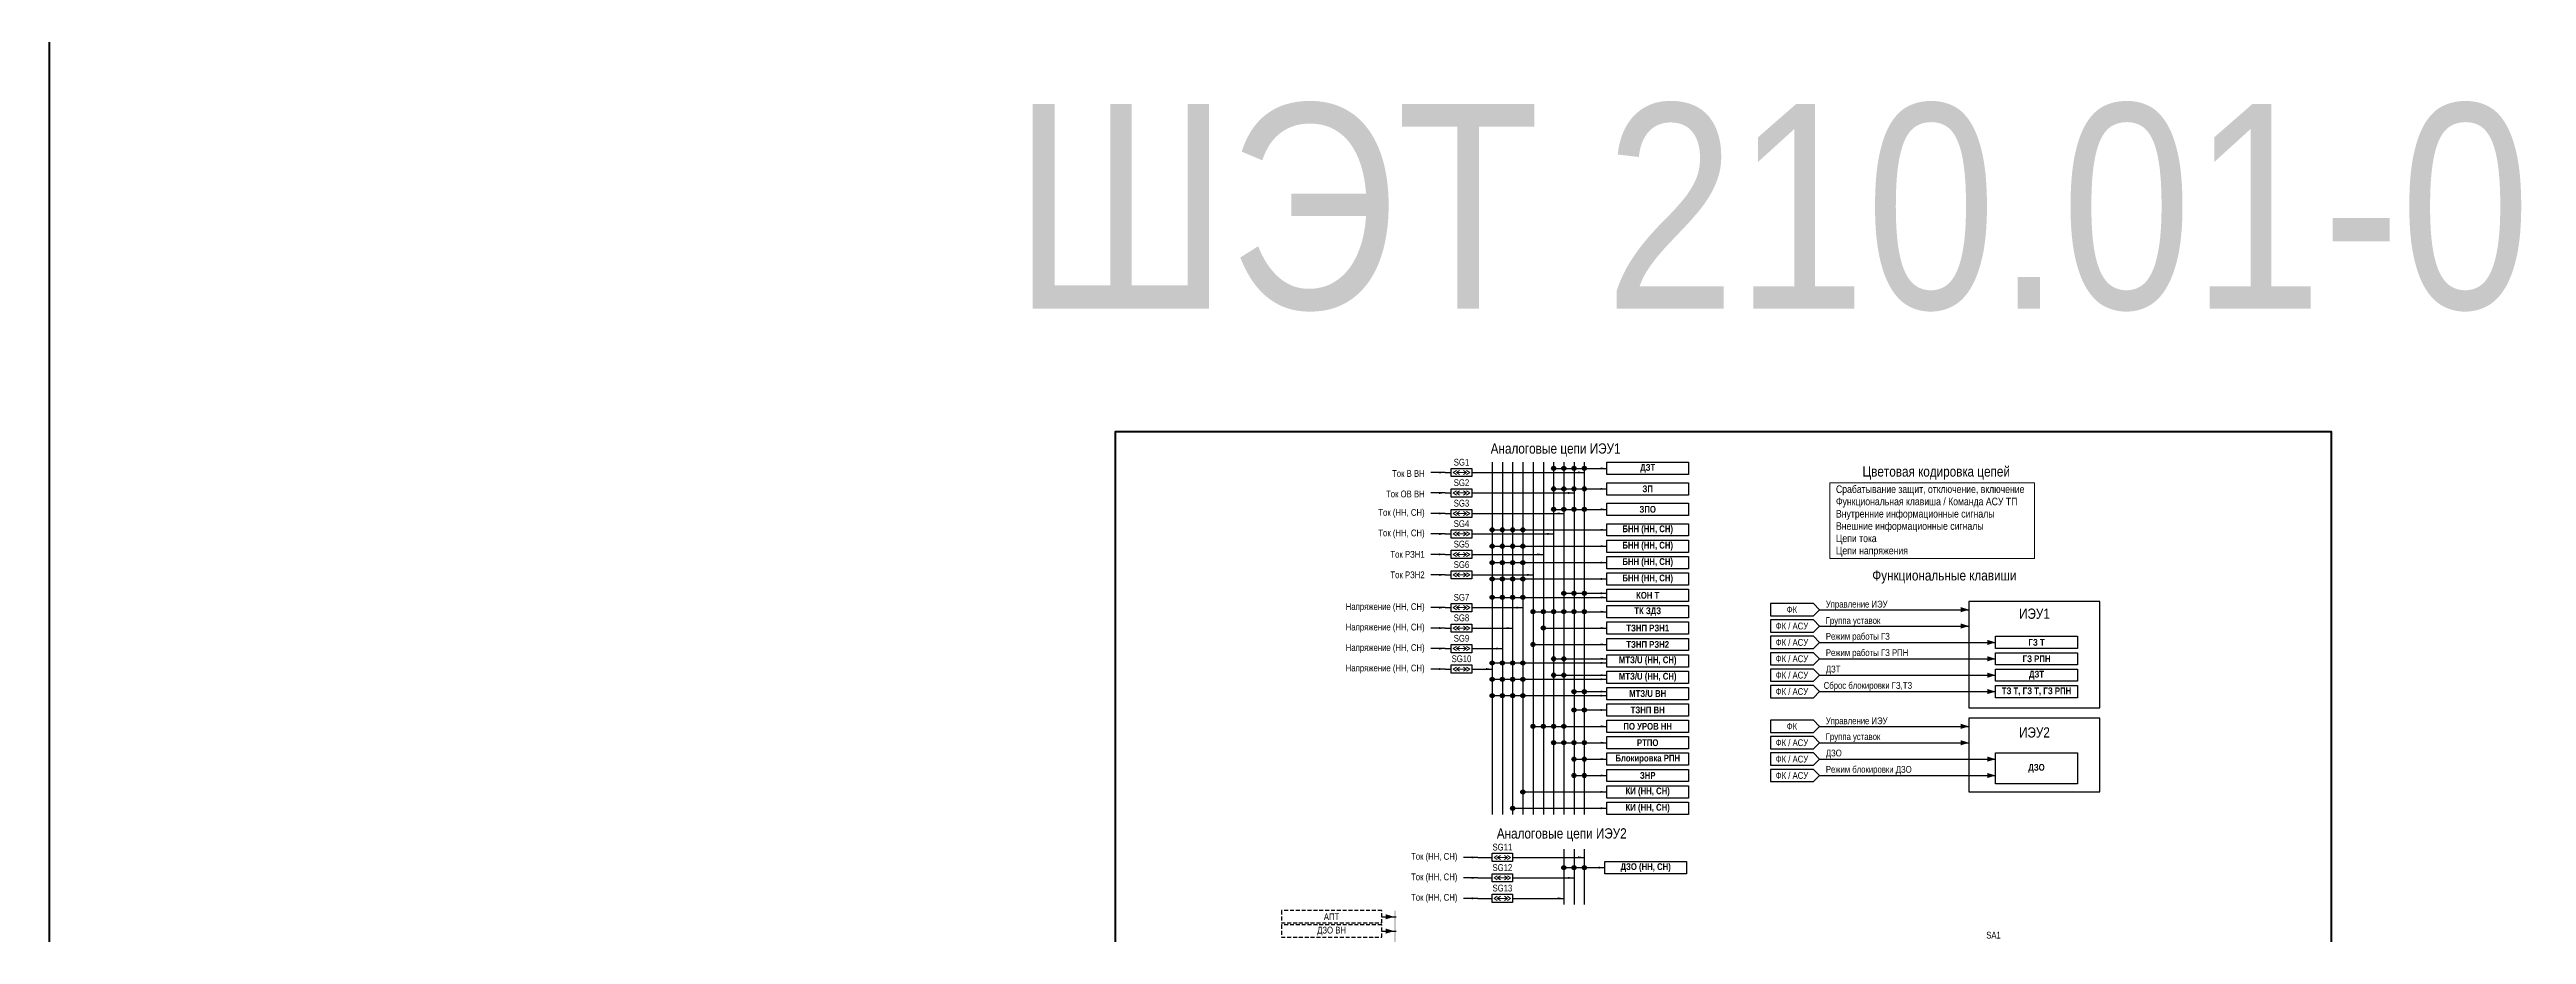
# Model space of a CAD drawing. Header units: millimetres. Extents: x 25558 to 49929, y 1902 to 19390.
# Drawn here: x 25558 to 26768, y 17739 to 18172 of the extents above; entities that cross this region are included whole.
import ezdxf
from ezdxf.enums import TextEntityAlignment as Align

# ---------------------------------------------------------------- set-up
doc = ezdxf.new("R2010")
doc.units = ezdxf.units.MM
doc.linetypes.add('штриховая2', pattern=[9.525, 6.35, -3.175])
for name, color, linetype, lineweight in [('Основная', 7, 'Continuous', 30), ('Отключение_включение', 1, 'Continuous', 30), ('Тонкая', 7, 'Continuous', 5), ('Цепи внешние', 84, 'Continuous', 30), ('Цепи внутренние', 5, 'Continuous', 30), ('Цепи ТН', 200, 'Continuous', 30), ('Цепи ТТ', 23, 'Continuous', 30), ('Цепь - ФК и АСУ', 132, 'Continuous', 30)]:
    doc.layers.add(name, color=color, linetype=linetype, lineweight=lineweight)
doc.styles.add('Narrow', font='ARIALN.TTF')

msp = doc.modelspace()

# ---------------------------------------------------------------- hatches: boundary and pattern name
h = msp.add_hatch(color=1)
h.dxf.hatch_style = 1
h.paths.add_polyline_path([(26215, 17703), (26216, 17703), (26216, 17751), (26215, 17751)])
at = {"layer": 'Цепи ТН'}
h = msp.add_hatch(color=256, dxfattribs=at)
h.dxf.hatch_style = 1
h.paths.add_polyline_path([(26264, 17937, 1), (26262, 17937, 1)])
h = msp.add_hatch(color=256, dxfattribs=at)
h.dxf.hatch_style = 1
h.paths.add_polyline_path([(26264, 17929, 1), (26262, 17929, 1)])
h = msp.add_hatch(color=256, dxfattribs=at)
h.dxf.hatch_style = 1
h.paths.add_polyline_path([(26269, 17937, 1), (26267, 17937, 1)])
h = msp.add_hatch(color=256, dxfattribs=at)
h.dxf.hatch_style = 1
h.paths.add_polyline_path([(26269, 17929, 1), (26267, 17929, 1)])
h = msp.add_hatch(color=256, dxfattribs=at)
h.dxf.hatch_style = 1
h.paths.add_polyline_path([(26274, 17937, 1), (26272, 17937, 1)])
h = msp.add_hatch(color=256, dxfattribs=at)
h.dxf.hatch_style = 1
h.paths.add_polyline_path([(26274, 17929, 1), (26272, 17929, 1)])
h = msp.add_hatch(color=256, dxfattribs=at)
h.dxf.hatch_style = 1
h.paths.add_polyline_path([(26279, 17937, 1), (26277, 17937, 1)])
h = msp.add_hatch(color=256, dxfattribs=at)
h.dxf.hatch_style = 1
h.paths.add_polyline_path([(26279, 17929, 1), (26277, 17929, 1)])
h = msp.add_hatch(color=256, dxfattribs=at)
h.dxf.hatch_style = 1
h.paths.add_polyline_path([(26264, 17921, 1), (26262, 17921, 1)])
h = msp.add_hatch(color=256, dxfattribs=at)
h.dxf.hatch_style = 1
h.paths.add_polyline_path([(26269, 17921, 1), (26267, 17921, 1)])
h = msp.add_hatch(color=256, dxfattribs=at)
h.dxf.hatch_style = 1
h.paths.add_polyline_path([(26274, 17921, 1), (26272, 17921, 1)])
h = msp.add_hatch(color=256, dxfattribs=at)
h.dxf.hatch_style = 1
h.paths.add_polyline_path([(26279, 17921, 1), (26277, 17921, 1)])
h = msp.add_hatch(color=256, dxfattribs=at)
h.dxf.hatch_style = 1
h.paths.add_polyline_path([(26264, 17913, 1), (26262, 17913, 1)])
h = msp.add_hatch(color=256, dxfattribs=at)
h.dxf.hatch_style = 1
h.paths.add_polyline_path([(26264, 17904, 1), (26262, 17904, 1)])
h = msp.add_hatch(color=256, dxfattribs=at)
h.dxf.hatch_style = 1
h.paths.add_polyline_path([(26269, 17913, 1), (26267, 17913, 1)])
h = msp.add_hatch(color=256, dxfattribs=at)
h.dxf.hatch_style = 1
h.paths.add_polyline_path([(26269, 17904, 1), (26267, 17904, 1)])
h = msp.add_hatch(color=256, dxfattribs=at)
h.dxf.hatch_style = 1
h.paths.add_polyline_path([(26274, 17913, 1), (26272, 17913, 1)])
h = msp.add_hatch(color=256, dxfattribs=at)
h.dxf.hatch_style = 1
h.paths.add_polyline_path([(26274, 17904, 1), (26272, 17904, 1)])
h = msp.add_hatch(color=256, dxfattribs=at)
h.dxf.hatch_style = 1
h.paths.add_polyline_path([(26279, 17913, 1), (26277, 17913, 1)])
h = msp.add_hatch(color=256, dxfattribs=at)
h.dxf.hatch_style = 1
h.paths.add_polyline_path([(26279, 17904, 1), (26277, 17904, 1)])
h = msp.add_hatch(color=256, dxfattribs=at)
h.dxf.hatch_style = 1
h.paths.add_polyline_path([(26264, 17872, 1), (26262, 17872, 1)])
h = msp.add_hatch(color=256, dxfattribs=at)
h.dxf.hatch_style = 1
h.paths.add_polyline_path([(26269, 17872, 1), (26267, 17872, 1)])
h = msp.add_hatch(color=256, dxfattribs=at)
h.dxf.hatch_style = 1
h.paths.add_polyline_path([(26274, 17872, 1), (26272, 17872, 1)])
h = msp.add_hatch(color=256, dxfattribs=at)
h.dxf.hatch_style = 1
h.paths.add_polyline_path([(26279, 17872, 1), (26277, 17872, 1)])
h = msp.add_hatch(color=256, dxfattribs=at)
h.dxf.hatch_style = 1
h.paths.add_polyline_path([(26264, 17864, 1), (26262, 17864, 1)])
h = msp.add_hatch(color=256, dxfattribs=at)
h.dxf.hatch_style = 1
h.paths.add_polyline_path([(26264, 17856, 1), (26262, 17856, 1)])
h = msp.add_hatch(color=256, dxfattribs=at)
h.dxf.hatch_style = 1
h.paths.add_polyline_path([(26269, 17864, 1), (26267, 17864, 1)])
h = msp.add_hatch(color=256, dxfattribs=at)
h.dxf.hatch_style = 1
h.paths.add_polyline_path([(26269, 17856, 1), (26267, 17856, 1)])
h = msp.add_hatch(color=256, dxfattribs=at)
h.dxf.hatch_style = 1
h.paths.add_polyline_path([(26274, 17864, 1), (26272, 17864, 1)])
h = msp.add_hatch(color=256, dxfattribs=at)
h.dxf.hatch_style = 1
h.paths.add_polyline_path([(26274, 17856, 1), (26272, 17856, 1)])
h = msp.add_hatch(color=256, dxfattribs=at)
h.dxf.hatch_style = 1
h.paths.add_polyline_path([(26279, 17864, 1), (26277, 17864, 1)])
h = msp.add_hatch(color=256, dxfattribs=at)
h.dxf.hatch_style = 1
h.paths.add_polyline_path([(26279, 17856, 1), (26277, 17856, 1)])
h = msp.add_hatch(color=256, dxfattribs=at)
h.dxf.hatch_style = 1
h.paths.add_polyline_path([(26279, 17809, 1), (26277, 17809, 1)])
h = msp.add_hatch(color=256, dxfattribs=at)
h.dxf.hatch_style = 1
h.paths.add_polyline_path([(26274, 17801, 1), (26272, 17801, 1)])
at = {"layer": 'Цепи ТТ'}
h = msp.add_hatch(color=256, dxfattribs=at)
h.dxf.hatch_style = 1
h.paths.add_polyline_path([(26294, 17967, 1), (26292, 17967, 1)])
h = msp.add_hatch(color=256, dxfattribs=at)
h.dxf.hatch_style = 1
h.paths.add_polyline_path([(26299, 17967, 1), (26297, 17967, 1)])
h = msp.add_hatch(color=256, dxfattribs=at)
h.dxf.hatch_style = 1
h.paths.add_polyline_path([(26304, 17967, 1), (26302, 17967, 1)])
h = msp.add_hatch(color=256, dxfattribs=at)
h.dxf.hatch_style = 1
h.paths.add_polyline_path([(26309, 17967, 1), (26307, 17967, 1)])
h = msp.add_hatch(color=256, dxfattribs=at)
h.dxf.hatch_style = 1
h.paths.add_polyline_path([(26294, 17957, 1), (26292, 17957, 1)])
h = msp.add_hatch(color=256, dxfattribs=at)
h.dxf.hatch_style = 1
h.paths.add_polyline_path([(26299, 17957, 1), (26297, 17957, 1)])
h = msp.add_hatch(color=256, dxfattribs=at)
h.dxf.hatch_style = 1
h.paths.add_polyline_path([(26304, 17957, 1), (26302, 17957, 1)])
h = msp.add_hatch(color=256, dxfattribs=at)
h.dxf.hatch_style = 1
h.paths.add_polyline_path([(26309, 17957, 1), (26307, 17957, 1)])
h = msp.add_hatch(color=256, dxfattribs=at)
h.dxf.hatch_style = 1
h.paths.add_polyline_path([(26294, 17947, 1), (26292, 17947, 1)])
h = msp.add_hatch(color=256, dxfattribs=at)
h.dxf.hatch_style = 1
h.paths.add_polyline_path([(26299, 17947, 1), (26297, 17947, 1)])
h = msp.add_hatch(color=256, dxfattribs=at)
h.dxf.hatch_style = 1
h.paths.add_polyline_path([(26304, 17947, 1), (26302, 17947, 1)])
h = msp.add_hatch(color=256, dxfattribs=at)
h.dxf.hatch_style = 1
h.paths.add_polyline_path([(26309, 17947, 1), (26307, 17947, 1)])
h = msp.add_hatch(color=256, dxfattribs=at)
h.dxf.hatch_style = 1
h.paths.add_polyline_path([(26299, 17906, 1), (26297, 17906, 1)])
h = msp.add_hatch(color=256, dxfattribs=at)
h.dxf.hatch_style = 1
h.paths.add_polyline_path([(26304, 17906, 1), (26302, 17906, 1)])
h = msp.add_hatch(color=256, dxfattribs=at)
h.dxf.hatch_style = 1
h.paths.add_polyline_path([(26309, 17906, 1), (26307, 17906, 1)])
h = msp.add_hatch(color=256, dxfattribs=at)
h.dxf.hatch_style = 1
h.paths.add_polyline_path([(26284, 17897, 1), (26282, 17897, 1)])
h = msp.add_hatch(color=256, dxfattribs=at)
h.dxf.hatch_style = 1
h.paths.add_polyline_path([(26289, 17897, 1), (26287, 17897, 1)])
h = msp.add_hatch(color=256, dxfattribs=at)
h.dxf.hatch_style = 1
h.paths.add_polyline_path([(26294, 17897, 1), (26292, 17897, 1)])
h = msp.add_hatch(color=256, dxfattribs=at)
h.dxf.hatch_style = 1
h.paths.add_polyline_path([(26299, 17897, 1), (26297, 17897, 1)])
h = msp.add_hatch(color=256, dxfattribs=at)
h.dxf.hatch_style = 1
h.paths.add_polyline_path([(26304, 17897, 1), (26302, 17897, 1)])
h = msp.add_hatch(color=256, dxfattribs=at)
h.dxf.hatch_style = 1
h.paths.add_polyline_path([(26309, 17897, 1), (26307, 17897, 1)])
h = msp.add_hatch(color=256, dxfattribs=at)
h.dxf.hatch_style = 1
h.paths.add_polyline_path([(26284, 17881, 1), (26282, 17881, 1)])
h = msp.add_hatch(color=256, dxfattribs=at)
h.dxf.hatch_style = 1
h.paths.add_polyline_path([(26289, 17889, 1), (26287, 17889, 1)])
h = msp.add_hatch(color=256, dxfattribs=at)
h.dxf.hatch_style = 1
h.paths.add_polyline_path([(26294, 17874, 1), (26292, 17874, 1)])
h = msp.add_hatch(color=256, dxfattribs=at)
h.dxf.hatch_style = 1
h.paths.add_polyline_path([(26294, 17866, 1), (26292, 17866, 1)])
h = msp.add_hatch(color=256, dxfattribs=at)
h.dxf.hatch_style = 1
h.paths.add_polyline_path([(26299, 17874, 1), (26297, 17874, 1)])
h = msp.add_hatch(color=256, dxfattribs=at)
h.dxf.hatch_style = 1
h.paths.add_polyline_path([(26299, 17866, 1), (26297, 17866, 1)])
h = msp.add_hatch(color=256, dxfattribs=at)
h.dxf.hatch_style = 1
h.paths.add_polyline_path([(26304, 17858, 1), (26302, 17858, 1)])
h = msp.add_hatch(color=256, dxfattribs=at)
h.dxf.hatch_style = 1
h.paths.add_polyline_path([(26309, 17858, 1), (26307, 17858, 1)])
h = msp.add_hatch(color=256, dxfattribs=at)
h.dxf.hatch_style = 1
h.paths.add_polyline_path([(26284, 17841, 1), (26282, 17841, 1)])
h = msp.add_hatch(color=256, dxfattribs=at)
h.dxf.hatch_style = 1
h.paths.add_polyline_path([(26289, 17841, 1), (26287, 17841, 1)])
h = msp.add_hatch(color=256, dxfattribs=at)
h.dxf.hatch_style = 1
h.paths.add_polyline_path([(26294, 17841, 1), (26292, 17841, 1)])
h = msp.add_hatch(color=256, dxfattribs=at)
h.dxf.hatch_style = 1
h.paths.add_polyline_path([(26299, 17841, 1), (26297, 17841, 1)])
h = msp.add_hatch(color=256, dxfattribs=at)
h.dxf.hatch_style = 1
h.paths.add_polyline_path([(26304, 17849, 1), (26302, 17849, 1)])
h = msp.add_hatch(color=256, dxfattribs=at)
h.dxf.hatch_style = 1
h.paths.add_polyline_path([(26309, 17849, 1), (26307, 17849, 1)])
h = msp.add_hatch(color=256, dxfattribs=at)
h.dxf.hatch_style = 1
h.paths.add_polyline_path([(26294, 17833, 1), (26292, 17833, 1)])
h = msp.add_hatch(color=256, dxfattribs=at)
h.dxf.hatch_style = 1
h.paths.add_polyline_path([(26299, 17833, 1), (26297, 17833, 1)])
h = msp.add_hatch(color=256, dxfattribs=at)
h.dxf.hatch_style = 1
h.paths.add_polyline_path([(26304, 17833, 1), (26302, 17833, 1)])
h = msp.add_hatch(color=256, dxfattribs=at)
h.dxf.hatch_style = 1
h.paths.add_polyline_path([(26309, 17833, 1), (26307, 17833, 1)])
h = msp.add_hatch(color=256, dxfattribs=at)
h.dxf.hatch_style = 1
h.paths.add_polyline_path([(26304, 17825, 1), (26302, 17825, 1)])
h = msp.add_hatch(color=256, dxfattribs=at)
h.dxf.hatch_style = 1
h.paths.add_polyline_path([(26304, 17817, 1), (26302, 17817, 1)])
h = msp.add_hatch(color=256, dxfattribs=at)
h.dxf.hatch_style = 1
h.paths.add_polyline_path([(26309, 17825, 1), (26307, 17825, 1)])
h = msp.add_hatch(color=256, dxfattribs=at)
h.dxf.hatch_style = 1
h.paths.add_polyline_path([(26309, 17817, 1), (26307, 17817, 1)])
h = msp.add_hatch(color=256, dxfattribs=at)
h.dxf.hatch_style = 1
h.paths.add_polyline_path([(26299, 17772, 1), (26297, 17772, 1)])
h = msp.add_hatch(color=256, dxfattribs=at)
h.dxf.hatch_style = 1
h.paths.add_polyline_path([(26304, 17772, 1), (26302, 17772, 1)])
h = msp.add_hatch(color=256, dxfattribs=at)
h.dxf.hatch_style = 1
h.paths.add_polyline_path([(26309, 17772, 1), (26307, 17772, 1)])

# ---------------------------------------------------------------- linework, layer by layer
at = {"layer": 'Основная'}
for points in [[(26243, 17967), (26253, 17967), (26253, 17963), (26243, 17963)], [(26319, 17970), (26359, 17970), (26359, 17964), (26319, 17964)], [(26243, 17957), (26253, 17957), (26253, 17953), (26243, 17953)], [(26319, 17960), (26359, 17960), (26359, 17954), (26319, 17954)], [(26243, 17947), (26253, 17947), (26253, 17943), (26243, 17943)], [(26319, 17950), (26359, 17950), (26359, 17944), (26319, 17944)], [(26319, 17940), (26359, 17940), (26359, 17934), (26319, 17934)], [(26243, 17937), (26253, 17937), (26253, 17933), (26243, 17933)], [(26243, 17927), (26253, 17927), (26253, 17923), (26243, 17923)], [(26319, 17932), (26359, 17932), (26359, 17926), (26319, 17926)], [(26243, 17917), (26253, 17917), (26253, 17913), (26243, 17913)], [(26319, 17924), (26359, 17924), (26359, 17918), (26319, 17918)], [(26319, 17916), (26359, 17916), (26359, 17910), (26319, 17910)], [(26319, 17908), (26359, 17908), (26359, 17902), (26319, 17902)], [(26243, 17901), (26253, 17901), (26253, 17897), (26243, 17897)], [(26243, 17891), (26253, 17891), (26253, 17887), (26243, 17887)], [(26319, 17900), (26359, 17900), (26359, 17894), (26319, 17894)], [(26319, 17892), (26359, 17892), (26359, 17886), (26319, 17886)], [(26243, 17881), (26253, 17881), (26253, 17877), (26243, 17877)], [(26319, 17884), (26359, 17884), (26359, 17878), (26319, 17878)], [(26509, 17885), (26549, 17885), (26549, 17879), (26509, 17879)], [(26243, 17871), (26253, 17871), (26253, 17867), (26243, 17867)], [(26319, 17876), (26359, 17876), (26359, 17870), (26319, 17870)], [(26319, 17868), (26359, 17868), (26359, 17862), (26319, 17862)], [(26509, 17877), (26549, 17877), (26549, 17871), (26509, 17871)], [(26509, 17869), (26549, 17869), (26549, 17863), (26509, 17863)], [(26319, 17860), (26359, 17860), (26359, 17854), (26319, 17854)], [(26509, 17861), (26549, 17861), (26549, 17855), (26509, 17855)], [(26319, 17852), (26359, 17852), (26359, 17846), (26319, 17846)], [(26319, 17844), (26359, 17844), (26359, 17838), (26319, 17838)], [(26319, 17836), (26359, 17836), (26359, 17830), (26319, 17830)], [(26319, 17828), (26359, 17828), (26359, 17822), (26319, 17822)], [(26319, 17820), (26359, 17820), (26359, 17814), (26319, 17814)], [(26509, 17828), (26549, 17828), (26549, 17813), (26509, 17813)], [(26319, 17812), (26359, 17812), (26359, 17806), (26319, 17806)], [(26319, 17804), (26359, 17804), (26359, 17798), (26319, 17798)], [(26263, 17779), (26273, 17779), (26273, 17775), (26263, 17775)], [(26318, 17775), (26358, 17775), (26358, 17769), (26318, 17769)], [(26263, 17769), (26273, 17769), (26273, 17765), (26263, 17765)], [(26263, 17759), (26273, 17759), (26273, 17755), (26263, 17755)]]:
    msp.add_lwpolyline(points, close=True, dxfattribs=at)
at = {"layer": 'Основная', "ltscale": 0.3}
for points in [[(26496, 17850), (26560, 17850), (26560, 17902), (26496, 17902)], [(26496, 17809), (26560, 17809), (26560, 17845), (26496, 17845)]]:
    msp.add_lwpolyline(points, close=True, dxfattribs=at)
at = {"layer": 'Отключение_включение'}
for p, q in [((26209, 17748), (26216, 17748)), ((26209, 17741), (26216, 17741))]:
    msp.add_line(p, q, dxfattribs=at)
for points in [[(26215, 17748, 0, 2.5, 0), (26211, 17748, 0, 0, 0)], [(26215, 17741, 0, 2.5, 0), (26211, 17741, 0, 0, 0)]]:
    msp.add_lwpolyline(points, format="xyseb", dxfattribs=at)
at = {"layer": 'Тонкая', "ltscale": 0.25}
for p, q in [((26244, 17965), (26245.5, 17966)), ((26245.5, 17964), (26244, 17965)), ((26245.5, 17965), (26247, 17966)), ((26247, 17964), (26245.5, 17965)), ((26250.5, 17965), (26249, 17966)), ((26249, 17964), (26250.5, 17965)), ((26252, 17965), (26250.5, 17966)), ((26250.5, 17964), (26252, 17965)), ((26244, 17955), (26245.5, 17956)), ((26245.5, 17954), (26244, 17955)), ((26245.5, 17955), (26247, 17956)), ((26247, 17954), (26245.5, 17955)), ((26250.5, 17955), (26249, 17956)), ((26249, 17954), (26250.5, 17955)), ((26252, 17955), (26250.5, 17956)), ((26250.5, 17954), (26252, 17955)), ((26244, 17945), (26245.5, 17946)), ((26245.5, 17944), (26244, 17945)), ((26245.5, 17945), (26247, 17946)), ((26247, 17944), (26245.5, 17945)), ((26250.5, 17945), (26249, 17946)), ((26249, 17944), (26250.5, 17945)), ((26252, 17945), (26250.5, 17946)), ((26250.5, 17944), (26252, 17945)), ((26244, 17935), (26245.5, 17936)), ((26245.5, 17934), (26244, 17935)), ((26245.5, 17935), (26247, 17936)), ((26247, 17934), (26245.5, 17935)), ((26250.5, 17935), (26249, 17936)), ((26249, 17934), (26250.5, 17935)), ((26252, 17935), (26250.5, 17936)), ((26250.5, 17934), (26252, 17935)), ((26244, 17925), (26245.5, 17926)), ((26245.5, 17924), (26244, 17925)), ((26244, 17915), (26245.5, 17916)), ((26245.5, 17914), (26244, 17915)), ((26245.5, 17925), (26247, 17926)), ((26247, 17924), (26245.5, 17925)), ((26245.5, 17915), (26247, 17916)), ((26247, 17914), (26245.5, 17915)), ((26250.5, 17925), (26249, 17926)), ((26249, 17924), (26250.5, 17925)), ((26250.5, 17915), (26249, 17916)), ((26249, 17914), (26250.5, 17915)), ((26252, 17925), (26250.5, 17926)), ((26250.5, 17924), (26252, 17925)), ((26252, 17915), (26250.5, 17916)), ((26250.5, 17914), (26252, 17915)), ((26244, 17899), (26245.5, 17900)), ((26245.5, 17898), (26244, 17899)), ((26245.5, 17899), (26247, 17900)), ((26247, 17898), (26245.5, 17899)), ((26250.5, 17899), (26249, 17900)), ((26249, 17898), (26250.5, 17899)), ((26252, 17899), (26250.5, 17900)), ((26250.5, 17898), (26252, 17899)), ((26244, 17889), (26245.5, 17890)), ((26245.5, 17888), (26244, 17889)), ((26244, 17879), (26245.5, 17880)), ((26245.5, 17878), (26244, 17879)), ((26245.5, 17889), (26247, 17890)), ((26247, 17888), (26245.5, 17889)), ((26245.5, 17879), (26247, 17880)), ((26247, 17878), (26245.5, 17879)), ((26250.5, 17889), (26249, 17890)), ((26249, 17888), (26250.5, 17889)), ((26250.5, 17879), (26249, 17880)), ((26249, 17878), (26250.5, 17879)), ((26252, 17889), (26250.5, 17890)), ((26250.5, 17888), (26252, 17889)), ((26252, 17879), (26250.5, 17880)), ((26250.5, 17878), (26252, 17879)), ((26244, 17869), (26245.5, 17870)), ((26245.5, 17868), (26244, 17869)), ((26245.5, 17869), (26247, 17870)), ((26247, 17868), (26245.5, 17869)), ((26250.5, 17869), (26249, 17870)), ((26249, 17868), (26250.5, 17869)), ((26252, 17869), (26250.5, 17870)), ((26250.5, 17868), (26252, 17869)), ((26264, 17777), (26265.5, 17778)), ((26265.5, 17776), (26264, 17777)), ((26265.5, 17777), (26267, 17778)), ((26267, 17776), (26265.5, 17777)), ((26270.5, 17777), (26269, 17778)), ((26269, 17776), (26270.5, 17777)), ((26272, 17777), (26270.5, 17778)), ((26270.5, 17776), (26272, 17777)), ((26264, 17767), (26265.5, 17768)), ((26265.5, 17766), (26264, 17767)), ((26264, 17757), (26265.5, 17758)), ((26265.5, 17767), (26267, 17768)), ((26267, 17766), (26265.5, 17767)), ((26265.5, 17757), (26267, 17758)), ((26270.5, 17767), (26269, 17768)), ((26269, 17766), (26270.5, 17767)), ((26270.5, 17757), (26269, 17758)), ((26272, 17767), (26270.5, 17768)), ((26270.5, 17766), (26272, 17767)), ((26272, 17757), (26270.5, 17758)), ((26265.5, 17756), (26264, 17757)), ((26267, 17756), (26265.5, 17757)), ((26269, 17756), (26270.5, 17757)), ((26270.5, 17756), (26272, 17757))]:
    msp.add_line(p, q, dxfattribs=at)
at = {"layer": 'Тонкая'}
for p, q in [((26250.5, 17965), (26245.5, 17965)), ((26250.5, 17955), (26245.5, 17955)), ((26250.5, 17945), (26245.5, 17945)), ((26250.5, 17935), (26245.5, 17935)), ((26250.5, 17925), (26245.5, 17925)), ((26250.5, 17915), (26245.5, 17915)), ((26250.5, 17899), (26245.5, 17899)), ((26250.5, 17889), (26245.5, 17889)), ((26250.5, 17879), (26245.5, 17879)), ((26250.5, 17869), (26245.5, 17869)), ((26270.5, 17777), (26265.5, 17777)), ((26270.5, 17767), (26265.5, 17767)), ((26270.5, 17757), (26265.5, 17757))]:
    msp.add_line(p, q, dxfattribs=at)
at = {"layer": 'Тонкая', "lineweight": 50}
msp.add_lwpolyline([(25558, 19390), (32565, 19390), (32565, 14208), (25558, 14208)], close=True, dxfattribs=at)
at = {"layer": 'Тонкая', "color": 3, "lineweight": 50}
msp.add_lwpolyline([(26673, 17145), (26079, 17145), (26079, 17985), (26673, 17985)], close=True, dxfattribs=at)
at = {"layer": 'Тонкая', "ltscale": 0.3}
msp.add_lwpolyline([(26428, 17960), (26528, 17960), (26528, 17923), (26428, 17923)], close=True, dxfattribs=at)
at = {"layer": 'Цепи внешние', "linetype": 'штриховая2', "ltscale": 0.3}
for points in [[(26209, 17751), (26160, 17751), (26160, 17745), (26209, 17745)], [(26209, 17744), (26160, 17744), (26160, 17738), (26209, 17738)]]:
    msp.add_lwpolyline(points, close=True, dxfattribs=at)
at = {"layer": 'Цепи ТН'}
for p, q in [((26253, 17899), (26278, 17899)), ((26253, 17889), (26273, 17889)), ((26253, 17879), (26268, 17879)), ((26253, 17869), (26263, 17869))]:
    msp.add_line(p, q, dxfattribs=at)
for points in [[(26263, 17970), (26263, 17798)], [(26268, 17970), (26268, 17798)], [(26273, 17970), (26273, 17798)], [(26278, 17970), (26278, 17798)], [(26263, 17937), (26319, 17937)], [(26263, 17929), (26319, 17929)], [(26263, 17921), (26319, 17921)], [(26263, 17913), (26319, 17913)], [(26263, 17904), (26319, 17904)], [(26240, 17899), (26233, 17899)], [(26240, 17899), (26243, 17899)], [(26240, 17889), (26233, 17889)], [(26240, 17879), (26233, 17879)], [(26240, 17889), (26243, 17889)], [(26240, 17879), (26243, 17879)], [(26240, 17869), (26233, 17869)], [(26240, 17869), (26243, 17869)], [(26263, 17872), (26319, 17872)], [(26263, 17864), (26319, 17864)], [(26263, 17856), (26319, 17856)], [(26278, 17809), (26319, 17809)], [(26273, 17801), (26319, 17801)]]:
    msp.add_lwpolyline(points, dxfattribs=at)
for points in [[(26319, 17937, 0, 1, 0), (26316, 17937, 0, 0, 0)], [(26319, 17929, 0, 1, 0), (26316, 17929, 0, 0, 0)], [(26319, 17921, 0, 1, 0), (26316, 17921, 0, 0, 0)], [(26319, 17913, 0, 1, 0), (26316, 17913, 0, 0, 0)], [(26319, 17904, 0, 1, 0), (26316, 17904, 0, 0, 0)], [(26240, 17899, 0, 1, 0), (26237, 17899, 0, 0, 0)], [(26278, 17899, 0, 1, 0), (26275, 17899, 0, 0, 0)], [(26240, 17889, 0, 1, 0), (26237, 17889, 0, 0, 0)], [(26240, 17879, 0, 1, 0), (26237, 17879, 0, 0, 0)], [(26268, 17879, 0, 1, 0), (26265, 17879, 0, 0, 0)], [(26273, 17889, 0, 1, 0), (26270, 17889, 0, 0, 0)], [(26240, 17869, 0, 1, 0), (26237, 17869, 0, 0, 0)], [(26263, 17869, 0, 1, 0), (26260, 17869, 0, 0, 0)], [(26319, 17872, 0, 1, 0), (26316, 17872, 0, 0, 0)], [(26319, 17864, 0, 1, 0), (26316, 17864, 0, 0, 0)], [(26319, 17856, 0, 1, 0), (26316, 17856, 0, 0, 0)], [(26319, 17809, 0, 1, 0), (26316, 17809, 0, 0, 0)], [(26319, 17801, 0, 1, 0), (26316, 17801, 0, 0, 0)]]:
    msp.add_lwpolyline(points, format="xyseb", dxfattribs=at)
for centre in [(26263, 17937), (26263, 17929), (26268, 17937), (26268, 17929), (26273, 17937), (26273, 17929), (26278, 17937), (26278, 17929), (26263, 17921), (26268, 17921), (26273, 17921), (26278, 17921), (26263, 17913), (26263, 17904), (26268, 17913), (26268, 17904), (26273, 17913), (26273, 17904), (26278, 17913), (26278, 17904), (26263, 17872), (26268, 17872), (26273, 17872), (26278, 17872), (26263, 17864), (26263, 17856), (26268, 17864), (26268, 17856), (26273, 17864), (26273, 17856), (26278, 17864), (26278, 17856), (26278, 17809), (26273, 17801)]:
    msp.add_circle(centre, 1, dxfattribs=at)
at = {"layer": 'Цепи ТТ', "ltscale": 0.3}
for p, q in [((26253, 17955), (26303, 17955)), ((26253, 17935), (26293, 17935)), ((26253, 17925), (26288, 17925)), ((26253, 17915), (26283, 17915)), ((26273, 17777), (26308, 17777)), ((26298, 17781), (26298, 17754)), ((26303, 17781), (26303, 17754)), ((26308, 17781), (26308, 17754)), ((26273, 17767), (26303, 17767)), ((26273, 17757), (26298, 17757))]:
    msp.add_line(p, q, dxfattribs=at)
for points in [[(26240, 17965), (26233, 17965)], [(26240, 17965), (26243, 17965)], [(26253, 17965), (26308, 17965)], [(26293, 17967), (26319, 17967)], [(26303, 17970), (26303, 17798)], [(26308, 17970), (26308, 17798)], [(26240, 17955), (26233, 17955)], [(26240, 17955), (26243, 17955)], [(26293, 17957), (26319, 17957)], [(26240, 17945), (26233, 17945)], [(26240, 17945), (26243, 17945)], [(26253, 17945), (26298, 17945)], [(26293, 17947), (26319, 17947)], [(26240, 17935), (26233, 17935)], [(26240, 17935), (26243, 17935)], [(26240, 17925), (26233, 17925)], [(26240, 17915), (26233, 17915)], [(26240, 17925), (26243, 17925)], [(26240, 17915), (26243, 17915)], [(26298, 17906), (26319, 17906)], [(26283, 17897), (26319, 17897)], [(26283, 17881), (26319, 17881)], [(26288, 17889), (26319, 17889)], [(26293, 17874), (26319, 17874)], [(26293, 17866), (26319, 17866)], [(26303, 17858), (26319, 17858)], [(26303, 17849), (26319, 17849)], [(26283, 17841), (26319, 17841)], [(26293, 17833), (26319, 17833)], [(26303, 17825), (26319, 17825)], [(26303, 17817), (26319, 17817)], [(26256, 17777), (26249, 17777)], [(26256, 17777), (26263, 17777)], [(26298, 17772), (26318, 17772)], [(26256, 17767), (26249, 17767)], [(26256, 17767), (26263, 17767)], [(26256, 17757), (26249, 17757)], [(26256, 17757), (26263, 17757)]]:
    msp.add_lwpolyline(points, dxfattribs=at)
at = {"layer": 'Цепи ТТ'}
for points in [[(26240, 17965, 0, 1, 0), (26237, 17965, 0, 0, 0)], [(26308, 17965, 0, 1, 0), (26305, 17965, 0, 0, 0)], [(26319, 17967, 0, 1, 0), (26316, 17967, 0, 0, 0)], [(26240, 17955, 0, 1, 0), (26237, 17955, 0, 0, 0)], [(26303, 17955, 0, 1, 0), (26300, 17955, 0, 0, 0)], [(26319, 17957, 0, 1, 0), (26316, 17957, 0, 0, 0)], [(26240, 17945, 0, 1, 0), (26237, 17945, 0, 0, 0)], [(26298, 17945, 0, 1, 0), (26295, 17945, 0, 0, 0)], [(26319, 17947, 0, 1, 0), (26316, 17947, 0, 0, 0)], [(26240, 17935, 0, 1, 0), (26237, 17935, 0, 0, 0)], [(26293, 17935, 0, 1, 0), (26290, 17935, 0, 0, 0)], [(26240, 17925, 0, 1, 0), (26237, 17925, 0, 0, 0)], [(26240, 17915, 0, 1, 0), (26237, 17915, 0, 0, 0)], [(26283, 17915, 0, 1, 0), (26280, 17915, 0, 0, 0)], [(26288, 17925, 0, 1, 0), (26285, 17925, 0, 0, 0)], [(26319, 17906, 0, 1, 0), (26316, 17906, 0, 0, 0)], [(26319, 17897, 0, 1, 0), (26316, 17897, 0, 0, 0)], [(26319, 17889, 0, 1, 0), (26316, 17889, 0, 0, 0)], [(26319, 17881, 0, 1, 0), (26316, 17881, 0, 0, 0)], [(26319, 17874, 0, 1, 0), (26316, 17874, 0, 0, 0)], [(26319, 17866, 0, 1, 0), (26316, 17866, 0, 0, 0)], [(26319, 17858, 0, 1, 0), (26316, 17858, 0, 0, 0)], [(26319, 17849, 0, 1, 0), (26316, 17849, 0, 0, 0)], [(26319, 17841, 0, 1, 0), (26316, 17841, 0, 0, 0)], [(26319, 17833, 0, 1, 0), (26316, 17833, 0, 0, 0)], [(26319, 17825, 0, 1, 0), (26316, 17825, 0, 0, 0)], [(26319, 17817, 0, 1, 0), (26316, 17817, 0, 0, 0)], [(26256, 17777, 0, 1, 0), (26253, 17777, 0, 0, 0)], [(26308, 17777, 0, 1, 0), (26305, 17777, 0, 0, 0)], [(26318, 17772, 0, 1, 0), (26315, 17772, 0, 0, 0)], [(26256, 17767, 0, 1, 0), (26253, 17767, 0, 0, 0)], [(26256, 17757, 0, 1, 0), (26253, 17757, 0, 0, 0)], [(26298, 17757, 0, 1, 0), (26295, 17757, 0, 0, 0)], [(26303, 17767, 0, 1, 0), (26300, 17767, 0, 0, 0)]]:
    msp.add_lwpolyline(points, format="xyseb", dxfattribs=at)
for points in [[(26283, 17970), (26283, 17798)], [(26288, 17970), (26288, 17798)], [(26293, 17970), (26293, 17798)], [(26298, 17970), (26298, 17798)]]:
    msp.add_lwpolyline(points, dxfattribs=at)
for centre in [(26293, 17967), (26298, 17967), (26303, 17967), (26308, 17967), (26293, 17957), (26298, 17957), (26303, 17957), (26308, 17957), (26293, 17947), (26298, 17947), (26303, 17947), (26308, 17947), (26298, 17906), (26303, 17906), (26308, 17906), (26283, 17897), (26288, 17897), (26293, 17897), (26298, 17897), (26303, 17897), (26308, 17897), (26283, 17881), (26288, 17889), (26293, 17874), (26293, 17866), (26298, 17874), (26298, 17866), (26303, 17858), (26308, 17858), (26283, 17841), (26288, 17841), (26293, 17841), (26298, 17841), (26303, 17849), (26308, 17849), (26293, 17833), (26298, 17833), (26303, 17833), (26308, 17833), (26303, 17825), (26303, 17817), (26308, 17825), (26308, 17817), (26298, 17772), (26303, 17772), (26308, 17772)]:
    msp.add_circle(centre, 1, dxfattribs=at)
at = {"layer": 'Цепь - ФК и АСУ', "ltscale": 0.3}
for points in [[(26423, 17898), (26420, 17901), (26399, 17901), (26399, 17895), (26420, 17895), (26423, 17898)], [(26423, 17890), (26420, 17893), (26399, 17893), (26399, 17887), (26420, 17887), (26423, 17890)], [(26423, 17882), (26420, 17885), (26399, 17885), (26399, 17879), (26420, 17879), (26423, 17882)], [(26423, 17874), (26420, 17877), (26399, 17877), (26399, 17871), (26420, 17871), (26423, 17874)], [(26423, 17866), (26420, 17869), (26399, 17869), (26399, 17863), (26420, 17863), (26423, 17866)], [(26423, 17858), (26420, 17861), (26399, 17861), (26399, 17855), (26420, 17855), (26423, 17858)], [(26423, 17841), (26420, 17844), (26399, 17844), (26399, 17838), (26420, 17838), (26423, 17841)], [(26423, 17833), (26420, 17836), (26399, 17836), (26399, 17830), (26420, 17830), (26423, 17833)], [(26423, 17825), (26420, 17828), (26399, 17828), (26399, 17822), (26420, 17822), (26423, 17825)], [(26423, 17817), (26420, 17820), (26399, 17820), (26399, 17814), (26420, 17814), (26423, 17817)]]:
    msp.add_lwpolyline(points, dxfattribs=at)
at = {"layer": 'Цепь - ФК и АСУ'}
for points in [[(26423, 17898), (26496, 17898)], [(26423, 17890), (26496, 17890)], [(26423, 17882), (26509, 17882), (26509, 17882), (26509, 17882)], [(26423, 17874), (26509, 17874), (26509, 17874), (26509, 17874)], [(26423, 17866), (26509, 17866), (26509, 17866), (26509, 17866)], [(26423, 17858), (26509, 17858), (26509, 17858), (26509, 17858)], [(26423, 17841), (26496, 17841)], [(26423, 17833), (26496, 17833)], [(26423, 17825), (26509, 17825), (26509, 17825), (26509, 17825)], [(26423, 17817), (26509, 17817), (26509, 17817), (26509, 17817)]]:
    msp.add_lwpolyline(points, dxfattribs=at)
at = {"layer": 'Цепь - ФК и АСУ', "ltscale": 0.3}
for points in [[(26496, 17898, 0, 2.5, 0), (26492, 17898, 0, 0, 0)], [(26496, 17890, 0, 2.5, 0), (26492, 17890, 0, 0, 0)], [(26509, 17882, 0, 2.5, 0), (26505, 17882, 0, 0, 0)], [(26509, 17874, 0, 2.5, 0), (26505, 17874, 0, 0, 0)], [(26509, 17866, 0, 2.5, 0), (26505, 17866, 0, 0, 0)], [(26509, 17858, 0, 2.5, 0), (26505, 17858, 0, 0, 0)], [(26496, 17841, 0, 2.5, 0), (26492, 17841, 0, 0, 0)], [(26496, 17833, 0, 2.5, 0), (26492, 17833, 0, 0, 0)], [(26509, 17825, 0, 2.5, 0), (26505, 17825, 0, 0, 0)], [(26509, 17817, 0, 2.5, 0), (26505, 17817, 0, 0, 0)]]:
    msp.add_lwpolyline(points, format="xyseb", dxfattribs=at)

# ---------------------------------------------------------------- texts
at = {"style": 'Narrow'}
msp.add_text('ШЭТ 210.01-0', height=100, dxfattribs=at).set_placement((26029, 18045))
at = {"layer": 'Основная', "style": 'Narrow'}
msp.add_text('Цветовая кодировка цепей', height=5, dxfattribs=at).set_placement((26480, 17963), align=Align.CENTER)
for s, insert, char_height, width, attachment_point in [('Аналоговые цепи ИЭУ1', (26294, 17976), 5, 188.231, 5), ('Ток В ВН', (26230, 17964.5), 3.3, 71.498, 6), ('SG1', (26248, 17970), 3.3, 39, 5), ('{\\fArial Narrow|b1|i0|c204|p34;\\C0;ДЗТ}', (26339, 17967), 3.3, 40, 5), ('Ток ОВ ВН ', (26230, 17954.5), 3.3, 71.498, 6), ('SG2', (26248, 17960), 3.3, 39, 5), ('SG3', (26248, 17950), 3.3, 39, 5), ('{\\fArial Narrow|b1|i0|c204|p34;\\C0;ЗП}', (26339, 17957), 3.3, 40, 5), ('Ток (НН, СН)', (26230, 17945), 3.3, 58.39, 6), ('SG4', (26248, 17940), 3.3, 39, 5), ('{\\fArial Narrow|b1|i0|c204|p34;\\C0;БНН (НН, СН)}', (26339, 17937), 3.3, 40, 5), ('{\\fArial Narrow|b1|i0|c204|p34;\\C0;ЗПО}', (26339, 17947), 3.3, 40, 5), ('Ток (НН, СН)', (26230, 17935), 3.3, 58.39, 6), ('Ток РЗН1', (26230, 17925), 3.3, 71.498, 6), ('SG5', (26248, 17930), 3.3, 39, 5), ('{\\fArial Narrow|b1|i0|c204|p34;\\C0;БНН (НН, СН)}', (26339, 17929), 3.3, 40, 5), ('Ток РЗН2', (26230, 17915), 3.3, 71.498, 6), ('SG6', (26248, 17920), 3.3, 39, 5), ('{\\fArial Narrow|b1|i0|c204|p34;\\C0;БНН (НН, СН)}', (26339, 17921), 3.3, 40, 5), ('{\\fArial Narrow|b1|i0|c204|p34;\\C0;БНН (НН, СН)}', (26339, 17913), 3.3, 40, 5), ('Функциональные клавиши', (26484, 17914), 5, 188.231, 5), ('SG7', (26248, 17904), 3.3, 39, 5), ('{\\fArial Narrow|b1|i0|c204|p34;\\C0;КОН Т}', (26339, 17905), 3.3, 40, 5), (' Управление ИЭУ', (26425, 17900.2), 3.3, 71.498, 4), ('Напряжение (НН, СН)', (26230, 17899), 3.3, 71.498, 6), ('Напряжение (НН, СН)', (26230, 17889), 3.3, 71.498, 6), ('SG8', (26248, 17894), 3.3, 39, 5), ('{\\fArial Narrow|b1|i0|c204|p34;ТЗНП РЗН1}', (26339, 17889), 3.3, 40, 5), ('{\\fArial Narrow|b1|i0|c204|p34;\\C0;ТК ЗДЗ}', (26339, 17897), 3.3, 40, 5), ('ФК / АСУ', (26409.5, 17890), 3.3, 21, 5), ('ФК', (26409.5, 17898), 3.3, 21, 5), (' Группа уставок', (26425, 17892.2), 3.3, 71, 4), ('ИЭУ1', (26528, 17896), 5, 64, 5), ('Напряжение (НН, СН)', (26230, 17879), 3.3, 71.498, 6), ('SG9', (26248, 17884), 3.3, 39, 5), ('{\\fArial Narrow|b1|i0|c204|p34;ТЗНП РЗН2}', (26339, 17881), 3.3, 40, 5), ('ФК / АСУ', (26409.5, 17882), 3.3, 21, 5), (' Режим работы ГЗ', (26425, 17884.5), 3.3, 71.498, 4), (' Режим работы ГЗ РПН', (26425, 17876.5), 3.3, 73.844, 4), ('{\\fArial Narrow|b1|i0|c204|p34;\\C0;ГЗ Т}', (26529, 17882), 3.3, 40, 5), ('Напряжение (НН, СН)', (26230, 17869), 3.3, 71.498, 6), ('SG10', (26248, 17874), 3.3, 39, 5), ('{\\fArial Narrow|b1|i0|c204|p34;МТЗ/U (НН, СН)}', (26339, 17873), 3.3, 40, 5), ('{\\fArial Narrow|b1|i0|c204|p34;МТЗ/U (НН, СН)}', (26339, 17865), 3.3, 40, 5), ('ФК / АСУ', (26409.5, 17874), 3.3, 21, 5), ('ФК / АСУ', (26409.5, 17866), 3.3, 21, 5), (' ДЗТ', (26425, 17868.5), 3.3, 73.844, 4), ('{\\fArial Narrow|b1|i0|c204|p34;\\C0;ГЗ РПН}', (26529, 17874), 3.3, 40, 5), ('{\\fArial Narrow|b1|i0|c204|p34;\\C0;ДЗТ}', (26529, 17866), 3.3, 40, 5), ('{\\fArial Narrow|b1|i0|c204|p34;МТЗ/U ВН}', (26339, 17857), 3.3, 40, 5), ('ФК / АСУ', (26409.5, 17858), 3.3, 21, 5), ('Сброс блокировки ГЗ,ТЗ', (26425, 17860.5), 3.3, 73.844, 4), ('{\\fArial Narrow|b1|i0|c204|p34;\\C0;ТЗ Т, ГЗ Т, ГЗ РПН}', (26529, 17858), 3.3, 40, 5), ('{\\fArial Narrow|b1|i0|c204|p34;ПО УРОВ НН}', (26339, 17841), 3.3, 40, 5), ('{\\fArial Narrow|b1|i0|c204|p34;ТЗНП ВН}', (26339, 17849), 3.3, 40, 5), ('ФК', (26409.5, 17841), 3.3, 21, 5), (' Управление ИЭУ', (26425, 17843.2), 3.3, 71.498, 4), ('{\\fArial Narrow|b1|i0|c204|p34;\\C0;РТПО}', (26339, 17833), 3.3, 40, 5), ('ФК / АСУ', (26409.5, 17833), 3.3, 21, 5), (' Группа уставок', (26425, 17835.5), 3.3, 71, 4), ('ИЭУ2', (26528, 17838), 5, 64, 5), ('{\\fArial Narrow|b1|i0|c204|p34;\\C0;Блокировка РПН}', (26339, 17825), 3.3, 40, 5), ('{\\fArial Narrow|b1|i0|c204|p34;\\C0;ЗНР}', (26339, 17817), 3.3, 40, 5), ('ФК / АСУ', (26409.5, 17825), 3.3, 21, 5), ('ФК / АСУ', (26409.5, 17817), 3.3, 21, 5), (' ДЗО', (26425, 17827.5), 3.3, 73.844, 4), (' Режим блокировки ДЗО', (26425, 17819.5), 3.3, 73.844, 4), ('{\\fArial Narrow|b1|i0|c204|p34;\\C0;ДЗО}', (26529, 17820.5), 3.3, 40, 5), ('{\\fArial Narrow|b1|i0|c204|p34;\\C0;КИ \\C256;(НН, СН)}', (26339, 17809), 3.3, 40, 5), ('{\\fArial Narrow|b1|i0|c204|p34;\\C0;КИ \\C256;(НН, СН)}', (26339, 17801), 3.3, 40, 5), ('SG11', (26268, 17782), 3.3, 39, 5), ('Аналоговые цепи ИЭУ2', (26297, 17788), 5, 188.231, 5), ('Ток (НН, СН)', (26246, 17777), 3.3, 52.382, 6), ('Ток (НН, СН)', (26246, 17767), 3.3, 52.382, 6), ('SG12', (26268, 17772), 3.3, 39, 5), ('{\\fArial Narrow|b1|i0|c204|p34;\\C0;ДЗО (НН, СН)}', (26338, 17772), 3.3, 40, 5), ('Ток (НН, СН)', (26246, 17757), 3.3, 52.382, 6), ('SG13', (26268, 17762), 3.3, 39, 5), ('АПТ', (26184.5, 17748), 3.3, 49, 5), ('ДЗО ВН', (26184.5, 17741), 3.3, 49, 5), ('SA1', (26508, 17739), 3.3, 8.115, 5)]:
    msp.add_mtext(s, dxfattribs=dict(at, insert=insert, char_height=char_height, width=width, attachment_point=attachment_point))
at = {"layer": 'Отключение_включение', "style": 'Narrow'}
msp.add_text('Срабатывание защит, отключение, включение', height=3.7, dxfattribs=at).set_placement((26431, 17955))
at = {"layer": 'Цепи внешние', "style": 'Narrow'}
msp.add_text('Внешние информационные сигналы', height=3.7, dxfattribs=at).set_placement((26431, 17937))
at = {"layer": 'Цепи внутренние', "style": 'Narrow'}
msp.add_text('Внутренние информационные сигналы', height=3.7, dxfattribs=at).set_placement((26431, 17943))
at = {"layer": 'Цепи ТН', "style": 'Narrow'}
msp.add_text('Цепи напряжения', height=3.7, dxfattribs=at).set_placement((26431, 17925))
at = {"layer": 'Цепи ТТ', "style": 'Narrow'}
msp.add_text('Цепи тока', height=3.7, dxfattribs=at).set_placement((26431, 17931))
at = {"layer": 'Цепь - ФК и АСУ', "style": 'Narrow'}
msp.add_text('Функциональная клавиша / Команда АСУ ТП', height=3.7, dxfattribs=at).set_placement((26431, 17949))

doc.saveas('drawing.dxf')
